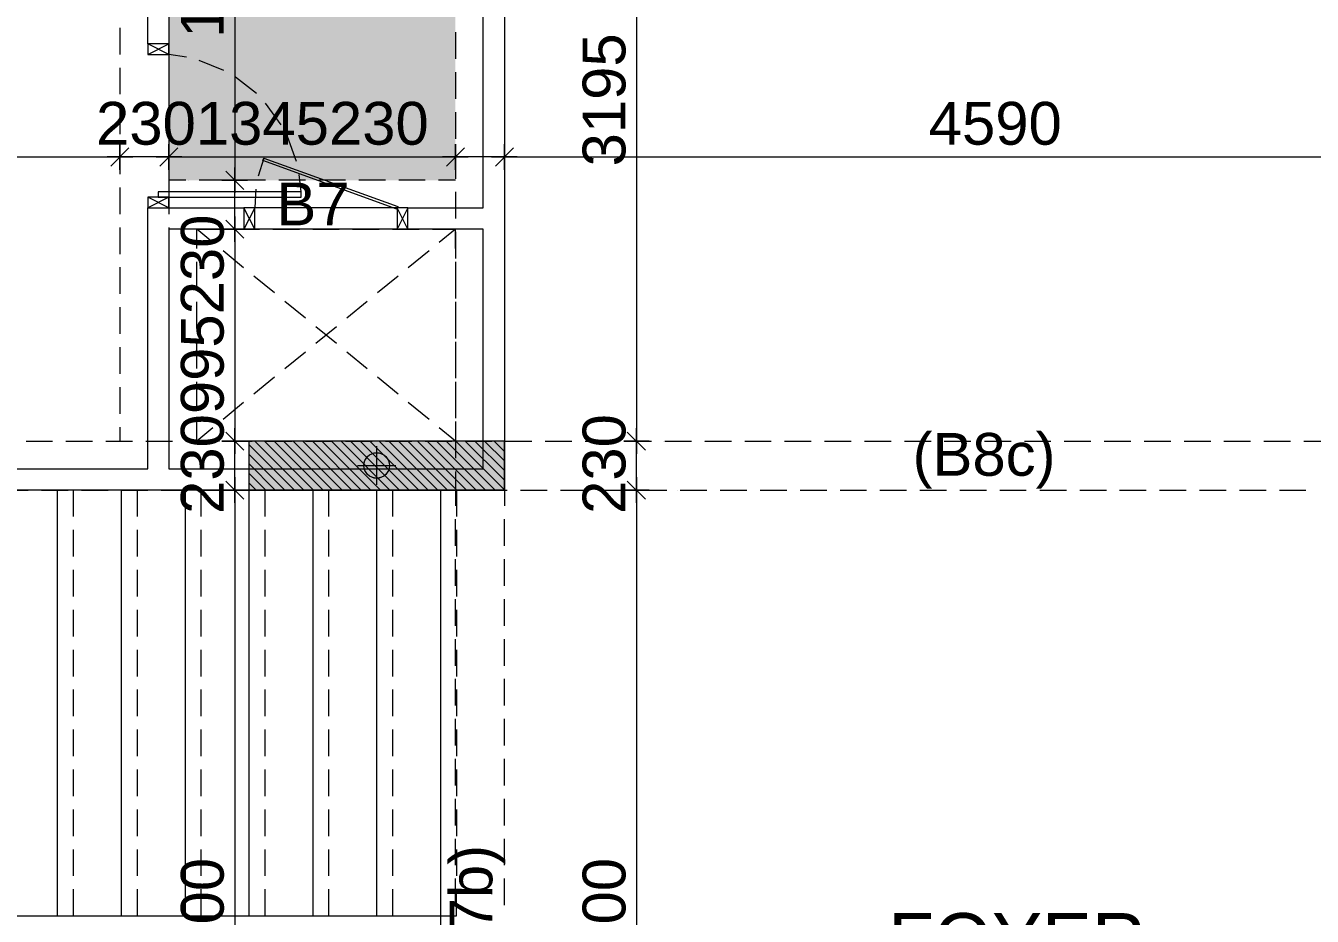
# Model space of a CAD drawing. Header units: millimetres. Extents: x -1303 to 98744, y -1303 to 90097.
# Drawn here: x 60041 to 66082, y 64031 to 68213 of the extents above; entities that cross this region are included whole.
import ezdxf

# ---------------------------------------------------------------- set-up
doc = ezdxf.new("R2010")
doc.units = ezdxf.units.MM
doc.layers.add('PDF_Geometry', color=7, linetype='Continuous')
doc.layers.add('PDF_Text', color=7, linetype='Continuous')
doc.layers.add('PDF_Solid Fills', color=192, linetype='Continuous', true_color=0xc2c0c0c0)
doc.styles.add('PDF ArialMT', font='arial.ttf')

msp = doc.modelspace()

# ---------------------------------------------------------------- linework, layer by layer
at = {"layer": 'PDF_Geometry', "color": 9, "lineweight": 0, "true_color": 0xc0c0c0}
for points in [[(61836.10532, 67257.47999), (61836.10532, 67357.3413), (62189.00838, 67357.3413), (62189.00838, 69456.99902), (60713.91564, 69456.99902), (60713.91564, 68127.4709), (60614.05433, 68127.4709), (60614.05433, 69556.8686), (62189.00838, 69556.8686), (62189.00838, 69687.19326), (62288.87382, 69687.19326), (62288.87382, 66032.04053), (55643.75391, 66032.04053), (55643.75391, 66642.22096), (55743.61934, 66642.22096), (55743.61934, 66131.90596), (60614.05433, 66131.90596), (60614.05433, 67357.3413), (61065.97572, 67357.3413)], [(60614.05433, 68077.53611), (60713.91564, 68127.4709)], [(60713.91564, 68077.53611), (60614.05433, 68127.4709)], [(60796.00803, 68065.69292), (60713.91564, 68077.53611), (60713.91564, 67407.27195), (60614.05433, 67357.3413)], [(60972.036, 68003.0637), (60856.09176, 68050.46125)], [(61124.36933, 67894.73943), (61026.19813, 67971.75322)], [(61240.31357, 67748.33183), (61167.53127, 67849.04026)], [(61312.24875, 67575.68409), (61269.93394, 67693.32257)], [(61159.06831, 67591.76702), (61132.83229, 67507.13739)], [(61334.24915, 67432.66084), (61325.78619, 67514.75324)], [(61121.83209, 67446.20241), (61116.75349, 67357.3413), (61065.97572, 67257.47999)], [(60713.91564, 67357.3413), (60614.05433, 67407.27195)], [(61836.10532, 67357.3413), (61786.17466, 67257.47999), (61116.75349, 67257.47999), (61065.97572, 67357.3413), (61065.97572, 67257.47999), (60713.91564, 67257.47999), (60713.91564, 66131.90596), (62189.00838, 66131.90596), (62189.00838, 67257.47999), (61836.10532, 67257.47999), (61786.17466, 67357.3413), (61116.75349, 67357.3413)], [(60919.56398, 67195.69789), (60844.24444, 67257.47999)], [(60844.24444, 67166.07752), (60844.24444, 67257.47999), (60951.72572, 67257.47999)], [(61013.50369, 67257.47999), (61138.75802, 67257.47999)], [(61201.38312, 67257.47999), (61326.63331, 67257.47999)], [(61389.25841, 67257.47999), (61513.66561, 67257.47999)], [(61576.2907, 67257.47999), (61701.54503, 67257.47999)], [(61764.17013, 67257.47999), (61888.5732, 67257.47999)], [(61951.20243, 67257.47999), (62058.67957, 67257.47999)], [(62058.67957, 67166.07752), (62058.67957, 67257.47999), (61983.36004, 67195.69789)], [(61064.28147, 67076.36929), (60967.80452, 67155.92444)], [(61935.1195, 67155.92444), (61837.79543, 67076.36929)], [(60844.24444, 66978.20223), (60844.24444, 67103.45242)], [(62058.67957, 67103.45242), (62058.67957, 66978.20223)], [(61209.84608, 66957.88782), (61112.52201, 67036.59585)], [(61789.55902, 67036.59585), (61693.08207, 66957.88782)], [(60844.24444, 66791.16993), (60844.24444, 66916.42012)], [(61354.56356, 66839.40634), (61258.08249, 66918.11437)], [(61644.84153, 66918.11437), (61548.36459, 66839.40634)], [(62058.67957, 66916.42012), (62058.67957, 66791.16993)], [(61500.12404, 66720.08187), (61402.79997, 66799.63289)], [(61500.12404, 66799.63289), (61402.79997, 66720.08187)], [(60844.24444, 66603.2905), (60844.24444, 66728.54483)], [(62058.67957, 66728.54483), (62058.67957, 66603.2905)], [(61354.56356, 66680.30429), (61258.08249, 66601.60039)], [(61644.84153, 66601.60039), (61548.36459, 66680.30429)], [(60844.24444, 66416.25821), (60844.24444, 66540.66541)], [(61209.84608, 66561.82282), (61112.52201, 66482.2718)], [(61789.55902, 66482.2718), (61693.08207, 66561.82282)], [(62058.67957, 66540.66541), (62058.67957, 66416.25821)], [(61064.28147, 66443.34134), (60967.80452, 66363.79032)], [(61935.1195, 66363.79032), (61837.79543, 66443.34134)], [(60951.72572, 66262.23477), (60844.24444, 66262.23477), (60844.24444, 66353.63311)], [(62058.67957, 66353.63311), (62058.67957, 66262.23477), (61951.20243, 66262.23477)], [(60919.56398, 66324.01274), (60844.24444, 66262.23477)], [(62058.67957, 66262.23477), (61983.36004, 66324.01274)], [(61138.75802, 66262.23477), (61013.50369, 66262.23477)], [(61326.63331, 66262.23477), (61201.38312, 66262.23477)], [(61513.66561, 66262.23477), (61389.25841, 66262.23477)], [(61701.54503, 66262.23477), (61576.2907, 66262.23477)], [(61888.5732, 66262.23477), (61764.17013, 66262.23477)], [(60189.21196, 66032.04053), (60189.21196, 64032.24412)], [(60263.68438, 66032.04053), (60263.68438, 65907.63746)], [(60488.80001, 66032.04053), (60488.80001, 64032.24412)], [(60564.11955, 66032.04053), (60564.11955, 65907.63746)], [(60789.23518, 66032.04053), (60789.23518, 64032.24412)], [(60863.71173, 66032.04053), (60863.71173, 65907.63746)], [(61088.82324, 66032.04053), (61088.82324, 64032.24412)], [(61164.1469, 66032.04053), (61164.1469, 65907.63746)], [(61389.25841, 66032.04053), (61389.25841, 64032.24412)], [(61463.73496, 66032.04053), (61463.73496, 65907.63746)], [(61688.85059, 66032.04053), (61688.85059, 64032.24412)], [(61764.17013, 66032.04053), (61764.17013, 65907.63746)], [(61988.43864, 66032.04053), (61988.43864, 64032.24412), (62063.75818, 64032.24412), (62063.75818, 64157.4943)], [(62063.75818, 66032.04053), (62063.75818, 65907.63746)], [(60263.68438, 65845.00823), (60263.68438, 65719.75803)], [(60564.11955, 65845.00823), (60564.11955, 65719.75803)], [(60863.71173, 65845.00823), (60863.71173, 65719.75803)], [(61164.1469, 65845.00823), (61164.1469, 65719.75803)], [(61463.73496, 65845.00823), (61463.73496, 65719.75803)], [(61764.17013, 65845.00823), (61764.17013, 65719.75803)], [(62063.75818, 65845.00823), (62063.75818, 65719.75803)], [(60263.68438, 65657.13294), (60263.68438, 65531.87861)], [(60564.11955, 65657.13294), (60564.11955, 65531.87861)], [(60863.71173, 65657.13294), (60863.71173, 65531.87861)], [(61164.1469, 65657.13294), (61164.1469, 65531.87861)], [(61463.73496, 65657.13294), (61463.73496, 65531.87861)], [(61764.17013, 65657.13294), (61764.17013, 65531.87861)], [(62063.75818, 65657.13294), (62063.75818, 65531.87861)], [(60263.68438, 65470.10064), (60263.68438, 65344.85044)], [(60564.11955, 65470.10064), (60564.11955, 65344.85044)], [(60863.71173, 65470.10064), (60863.71173, 65344.85044)], [(61164.1469, 65470.10064), (61164.1469, 65344.85044)], [(61463.73496, 65470.10064), (61463.73496, 65344.85044)], [(61764.17013, 65470.10064), (61764.17013, 65344.85044)], [(62063.75818, 65470.10064), (62063.75818, 65344.85044)], [(60263.68438, 65282.22122), (60263.68438, 65156.97102)], [(60564.11955, 65282.22122), (60564.11955, 65156.97102)], [(60863.71173, 65282.22122), (60863.71173, 65156.97102)], [(61164.1469, 65282.22122), (61164.1469, 65156.97102)], [(61463.73496, 65282.22122), (61463.73496, 65156.97102)], [(61764.17013, 65282.22122), (61764.17013, 65156.97102)], [(62063.75818, 65282.22122), (62063.75818, 65156.97102)], [(60263.68438, 65095.19304), (60263.68438, 64969.93872)], [(60564.11955, 65095.19304), (60564.11955, 64969.93872)], [(60863.71173, 65095.19304), (60863.71173, 64969.93872)], [(61164.1469, 65095.19304), (61164.1469, 64969.93872)], [(61463.73496, 65095.19304), (61463.73496, 64969.93872)], [(61764.17013, 65095.19304), (61764.17013, 64969.93872)], [(62063.75818, 65095.19304), (62063.75818, 64969.93872)], [(60263.68438, 64907.31362), (60263.68438, 64782.06343)], [(60564.11955, 64907.31362), (60564.11955, 64782.06343)], [(60863.71173, 64907.31362), (60863.71173, 64782.06343)], [(61164.1469, 64907.31362), (61164.1469, 64782.06343)], [(61463.73496, 64907.31362), (61463.73496, 64782.06343)], [(61764.17013, 64907.31362), (61764.17013, 64782.06343)], [(62063.75818, 64907.31362), (62063.75818, 64782.06343)], [(60263.68438, 64719.4342), (60263.68438, 64595.03113)], [(60564.11955, 64719.4342), (60564.11955, 64595.03113)], [(60863.71173, 64719.4342), (60863.71173, 64595.03113)], [(61164.1469, 64719.4342), (61164.1469, 64595.03113)], [(61463.73496, 64719.4342), (61463.73496, 64595.03113)], [(61764.17013, 64719.4342), (61764.17013, 64595.03113)], [(62063.75818, 64719.4342), (62063.75818, 64595.03113)], [(60263.68438, 64532.40603), (60263.68438, 64407.1517)], [(60564.11955, 64532.40603), (60564.11955, 64407.1517)], [(60863.71173, 64532.40603), (60863.71173, 64407.1517)], [(61164.1469, 64532.40603), (61164.1469, 64407.1517)], [(61463.73496, 64532.40603), (61463.73496, 64407.1517)], [(61764.17013, 64532.40603), (61764.17013, 64407.1517)], [(62063.75818, 64532.40603), (62063.75818, 64407.1517)], [(60263.68438, 64344.52661), (60263.68438, 64220.11941)], [(60564.11955, 64344.52661), (60564.11955, 64220.11941)], [(60863.71173, 64344.52661), (60863.71173, 64220.11941)], [(61164.1469, 64344.52661), (61164.1469, 64220.11941)], [(61463.73496, 64344.52661), (61463.73496, 64220.11941)], [(61764.17013, 64344.52661), (61764.17013, 64220.11941)], [(62063.75818, 64344.52661), (62063.75818, 64220.11941)], [(60263.68438, 64157.4943), (60263.68438, 64032.24412)], [(60564.11955, 64157.4943), (60564.11955, 64032.24412)], [(60863.71173, 64157.4943), (60863.71173, 64032.24412)], [(61164.1469, 64157.4943), (61164.1469, 64032.24412)], [(61463.73496, 64157.4943), (61463.73496, 64032.24412)], [(61764.17013, 64157.4943), (61764.17013, 64032.24412)]]:
    msp.add_lwpolyline(points, dxfattribs=at)
at = {"layer": 'PDF_Geometry', "color": 122, "lineweight": 0, "true_color": 0x00b88a}
for points in [[(61022.81378, 69417.22971), (61022.81378, 69437.53586), (61022.81378, 67507.13739), (61022.81378, 67527.44768)], [(62909.20732, 69417.22971), (62909.20732, 69437.53586), (62909.20732, 66282.54505), (62909.20732, 66302.00821)], [(55913.72159, 67596.84149), (55894.25843, 67596.84149), (60464.25825, 67596.84149), (60443.94796, 67596.84149)], [(60713.91564, 67596.84149), (60483.72141, 67596.84149)], [(60753.69322, 67596.84149), (60734.22592, 67596.84149), (62039.21642, 67596.84149), (62018.90613, 67596.84149)], [(62288.87382, 67596.84149), (62058.67957, 67596.84149)], [(62328.64726, 67596.84149), (62309.1841, 67596.84149), (66858.87363, 67596.84149), (66838.56334, 67596.84149)], [(61022.81378, 67257.47999), (61022.81378, 67487.6701)], [(61022.81378, 67217.70242), (61022.81378, 67237.16558), (61022.81378, 66282.54505), (61022.81378, 66302.00821)], [(61022.81378, 66032.04053), (61022.81378, 66262.23477)], [(62909.20732, 66032.04053), (62909.20732, 66262.23477)], [(61022.81378, 65992.26708), (61022.81378, 66012.57737), (61022.81378, 61952.04542), (61022.81378, 61972.35983)], [(62909.20732, 65992.26708), (62909.20732, 66012.57737), (62909.20732, 61952.04542), (62909.20732, 61972.35983)]]:
    msp.add_lwpolyline(points, dxfattribs=at)
at = {"layer": 'PDF_Geometry', "color": 157, "lineweight": 0, "true_color": 0x3f5f7f}
for points in [[(60483.72141, 68203.63756), (60483.72141, 68078.38737)], [(60713.91564, 68203.63756), (60713.91564, 68078.38737)], [(62058.67957, 68182.48016), (62058.67957, 68057.22996)], [(62288.87382, 68182.48016), (62288.87382, 68057.22996)], [(60483.72141, 68015.75814), (60483.72141, 67891.35507)], [(60713.91564, 68015.75814), (60713.91564, 67891.35507)], [(62058.67957, 67994.60074), (62058.67957, 67870.19767)], [(62288.87382, 67994.60074), (62288.87382, 67870.19767)], [(60483.72141, 67828.72997), (60483.72141, 67703.47564)], [(60713.91564, 67828.72997), (60713.91564, 67703.47564)], [(62058.67957, 67807.57256), (62058.67957, 67682.31824)], [(62288.87382, 67807.57256), (62288.87382, 67682.31824)], [(60483.72141, 67640.85055), (60483.72141, 67516.44335)], [(60713.91564, 67640.85055), (60713.91564, 67516.44335)], [(62058.67957, 67619.69314), (62058.67957, 67494.44295)], [(62288.87382, 67619.69314), (62288.87382, 67494.44295)], [(60792.61954, 67487.6701), (60713.91564, 67487.6701)], [(60980.49897, 67487.6701), (60855.24877, 67487.6701)], [(61167.53127, 67487.6701), (61042.27694, 67487.6701)], [(61355.40656, 67487.6701), (61230.15636, 67487.6701)], [(61542.43885, 67487.6701), (61417.18867, 67487.6701)], [(61730.31828, 67487.6701), (61605.06396, 67487.6701)], [(61917.35058, 67487.6701), (61792.94338, 67487.6701)], [(62058.67957, 67487.6701), (61979.97568, 67487.6701)], [(60483.72141, 67453.81825), (60483.72141, 67328.56806)], [(60713.91564, 67453.81825), (60713.91564, 67328.56806)], [(62058.67957, 67432.66084), (62058.67957, 67307.41065)], [(62288.87382, 67432.66084), (62288.87382, 67307.41065)], [(60483.72141, 67265.94296), (60483.72141, 67140.68863)], [(60713.91564, 67265.94296), (60713.91564, 67140.68863)], [(60792.61954, 67257.47999), (60713.91564, 67257.47999)], [(60980.49897, 67257.47999), (60855.24877, 67257.47999)], [(61167.53127, 67257.47999), (61042.27694, 67257.47999)], [(61355.40656, 67257.47999), (61230.15636, 67257.47999)], [(61542.43885, 67257.47999), (61417.18867, 67257.47999)], [(61730.31828, 67257.47999), (61605.06396, 67257.47999)], [(61917.35058, 67257.47999), (61792.94338, 67257.47999)], [(62058.67957, 67257.47999), (61979.97568, 67257.47999)], [(62058.67957, 67244.78555), (62058.67957, 67119.53122)], [(62288.87382, 67244.78555), (62288.87382, 67119.53122)], [(60483.72141, 67078.91066), (60483.72141, 66953.65633)], [(60713.91564, 67078.91066), (60713.91564, 66953.65633)], [(62058.67957, 67056.90613), (62058.67957, 66932.49893)], [(62288.87382, 67056.90613), (62288.87382, 66932.49893)], [(60483.72141, 66891.03123), (60483.72141, 66765.78104)], [(60713.91564, 66891.03123), (60713.91564, 66765.78104)], [(62058.67957, 66869.87383), (62058.67957, 66744.62364)], [(62288.87382, 66869.87383), (62288.87382, 66744.62364)], [(60483.72141, 66703.15594), (60483.72141, 66578.74874)], [(60713.91564, 66703.15594), (60713.91564, 66578.74874)], [(62058.67957, 66681.99854), (62058.67957, 66557.59133)], [(62288.87382, 66681.99854), (62288.87382, 66557.59133)], [(60483.72141, 66516.12365), (60483.72141, 66390.86932)], [(60713.91564, 66516.12365), (60713.91564, 66390.86932)], [(62058.67957, 66494.96624), (62058.67957, 66369.71191)], [(62288.87382, 66494.96624), (62288.87382, 66369.71191)], [(60483.72141, 66328.24422), (60483.72141, 66262.23477)], [(60713.91564, 66328.24422), (60713.91564, 66262.23477)], [(62058.67957, 66307.08681), (62058.67957, 66182.68374)], [(62288.87382, 66307.08681), (62288.87382, 66182.68374)], [(60042.80436, 66262.23477), (60167.20743, 66262.23477)], [(60229.83253, 66262.23477), (60355.08686, 66262.23477)], [(60417.71195, 66262.23477), (60542.96215, 66262.23477)], [(60604.74425, 66262.23477), (60729.99444, 66262.23477)], [(60792.61954, 66262.23477), (60917.87387, 66262.23477)], [(60980.49897, 66262.23477), (61104.90617, 66262.23477)], [(61167.53127, 66262.23477), (61292.78146, 66262.23477)], [(61355.40656, 66262.23477), (61479.81376, 66262.23477)], [(61542.43885, 66262.23477), (61667.69318, 66262.23477)], [(61730.31828, 66262.23477), (61854.72135, 66262.23477)], [(61917.35058, 66262.23477), (62042.60077, 66262.23477)], [(62105.22587, 66262.23477), (62230.48019, 66262.23477)], [(62292.25817, 66262.23477), (62417.50837, 66262.23477)], [(62480.13759, 66262.23477), (62605.38779, 66262.23477)], [(62668.01288, 66262.23477), (62792.42009, 66262.23477)], [(62855.04519, 66262.23477), (62980.29538, 66262.23477)], [(63042.92461, 66262.23477), (63167.32768, 66262.23477)], [(63229.95278, 66262.23477), (63355.20711, 66262.23477)], [(63417.8322, 66262.23477), (63542.2394, 66262.23477)], [(63604.8645, 66262.23477), (63730.11469, 66262.23477)], [(63792.73979, 66262.23477), (63917.99412, 66262.23477)], [(63979.77209, 66262.23477), (64105.02642, 66262.23477)], [(64167.65152, 66262.23477), (64292.90171, 66262.23477)], [(64354.68381, 66262.23477), (64479.93401, 66262.23477)], [(64542.5591, 66262.23477), (64667.81343, 66262.23477)], [(64730.43853, 66262.23477), (64854.8416, 66262.23477)], [(64917.47083, 66262.23477), (65042.72102, 66262.23477)], [(65105.34612, 66262.23477), (65229.75333, 66262.23477)], [(65292.37842, 66262.23477), (65417.62862, 66262.23477)], [(65480.25784, 66262.23477), (65605.50804, 66262.23477)], [(65667.28602, 66262.23477), (65792.54034, 66262.23477)], [(65855.16544, 66262.23477), (65980.41563, 66262.23477)], [(66042.19774, 66262.23477), (66167.44793, 66262.23477)], [(62058.67957, 66120.05452), (62058.67957, 66032.04053), (62058.67957, 65957.56811)], [(62288.87382, 66120.05452), (62288.87382, 66032.04053), (62288.87382, 65957.56811)], [(59927.70724, 66032.04053), (60052.95743, 66032.04053)], [(60114.73954, 66032.04053), (60239.98974, 66032.04053)], [(60302.61483, 66032.04053), (60427.86916, 66032.04053)], [(60490.49426, 66032.04053), (60614.89733, 66032.04053)], [(60677.52655, 66032.04053), (60802.77675, 66032.04053)], [(60865.40184, 66032.04053), (60989.80905, 66032.04053)], [(61052.43415, 66032.04053), (61177.68434, 66032.04053)], [(61240.31357, 66032.04053), (61364.71664, 66032.04053)], [(61427.34174, 66032.04053), (61552.59607, 66032.04053)], [(61615.22116, 66032.04053), (61740.47136, 66032.04053)], [(61802.25347, 66032.04053), (61927.50365, 66032.04053)], [(61990.12876, 66032.04053), (62115.38308, 66032.04053)], [(62178.00818, 66032.04053), (62302.41538, 66032.04053)], [(62365.04048, 66032.04053), (62490.29067, 66032.04053)], [(62552.91577, 66032.04053), (62677.32297, 66032.04053)], [(62739.94807, 66032.04053), (62865.20239, 66032.04053)], [(62927.82749, 66032.04053), (63052.23057, 66032.04053)], [(63114.85979, 66032.04053), (63240.10999, 66032.04053)], [(63302.73508, 66032.04053), (63427.98941, 66032.04053)], [(63489.76738, 66032.04053), (63615.01758, 66032.04053)], [(63677.6468, 66032.04053), (63802.897, 66032.04053)], [(63865.52209, 66032.04053), (63989.9293, 66032.04053)], [(64052.5544, 66032.04053), (64177.80459, 66032.04053)], [(64240.43382, 66032.04053), (64364.83689, 66032.04053)], [(64427.46199, 66032.04053), (64552.71632, 66032.04053)], [(64615.34141, 66032.04053), (64739.74861, 66032.04053)], [(64802.37372, 66032.04053), (64927.6239, 66032.04053)], [(64990.24901, 66032.04053), (65115.50333, 66032.04053)], [(65177.2813, 66032.04053), (65302.53563, 66032.04053)], [(65365.16073, 66032.04053), (65490.41092, 66032.04053)], [(65552.19302, 66032.04053), (65677.44322, 66032.04053)], [(65740.06832, 66032.04053), (65865.32264, 66032.04053)], [(65927.94774, 66032.04053), (66052.35082, 66032.04053)], [(62058.67957, 65769.68868), (62058.67957, 65894.94301)], [(62288.87382, 65769.68868), (62288.87382, 65894.94301)], [(62058.67957, 65582.65639), (62058.67957, 65707.06359)], [(62288.87382, 65582.65639), (62288.87382, 65707.06359)], [(62058.67957, 65394.7811), (62058.67957, 65520.03129)], [(62288.87382, 65394.7811), (62288.87382, 65520.03129)], [(62058.67957, 65206.90167), (62058.67957, 65332.156)], [(62288.87382, 65206.90167), (62288.87382, 65332.156)], [(62058.67957, 65019.86938), (62058.67957, 65145.1237)], [(62288.87382, 65019.86938), (62288.87382, 65145.1237)], [(62058.67957, 64831.99408), (62058.67957, 64957.24427)], [(62288.87382, 64831.99408), (62288.87382, 64957.24427)], [(62058.67957, 64644.96178), (62058.67957, 64769.36898)], [(62288.87382, 64644.96178), (62288.87382, 64769.36898)], [(62058.67957, 64457.08236), (62058.67957, 64582.33669)], [(62288.87382, 64457.08236), (62288.87382, 64582.33669)], [(62058.67957, 64270.05419), (62058.67957, 64394.45726)], [(62288.87382, 64270.05419), (62288.87382, 64394.45726)], [(62058.67957, 64082.17477), (62058.67957, 64207.42496)], [(62288.87382, 64082.17477), (62288.87382, 64207.42496)]]:
    msp.add_lwpolyline(points, dxfattribs=at)
at = {"layer": 'PDF_Geometry', "color": 9, "lineweight": 0, "true_color": 0xc0c0c0}
for points in [[(60614.05433, 68077.53611), (60713.91729, 68077.53611), (60713.91729, 68127.46759), (60614.05433, 68127.46759)], [(61784.48041, 67351.41558), (61154.83682, 67580.76269), (61159.06831, 67591.76702), (61788.7119, 67363.26703)], [(60663.98499, 67407.27195), (61334.25161, 67407.27195), (61334.25161, 67432.66084), (60663.98499, 67432.66084)], [(60614.05433, 67357.3413), (60713.91729, 67357.3413), (60713.91729, 67407.27278), (60614.05433, 67407.27278)], [(61065.97572, 67257.47999), (61116.75349, 67257.47999), (61116.75349, 67357.34295), (61065.97572, 67357.34295)], [(61786.17466, 67257.47999), (61836.10614, 67257.47999), (61836.10614, 67357.34295), (61786.17466, 67357.34295)], [(59589.18874, 64032.24412), (61988.43864, 64032.24412), (61988.43864, 63932.37868), (59589.18874, 63932.37868)]]:
    msp.add_lwpolyline(points, close=True, dxfattribs=at)
at = {"layer": 'PDF_Geometry', "color": 122, "lineweight": 0, "true_color": 0x00b88a}
for points in [[(60526.03622, 67639.15631), (60441.4066, 67553.68369)], [(60483.72141, 67536.75776), (60483.72141, 67656.92935)], [(60671.60083, 67553.68369), (60756.23046, 67639.15631)], [(60713.91564, 67656.92935), (60713.91564, 67536.75776)], [(62100.99439, 67639.15631), (62016.36476, 67553.68369)], [(62058.67957, 67536.75776), (62058.67957, 67656.92935)], [(62246.559, 67553.68369), (62331.18863, 67639.15631)], [(62288.87382, 67656.92935), (62288.87382, 67536.75776)], [(60543.80926, 67596.84149), (60423.63767, 67596.84149)], [(60653.82778, 67596.84149), (60774.00351, 67596.84149)], [(61022.81378, 67427.58224), (61022.81378, 67546.91084)], [(62118.76744, 67596.84149), (61998.59172, 67596.84149)], [(62228.78595, 67596.84149), (62348.96167, 67596.84149)], [(60962.72591, 67487.6701), (61082.90164, 67487.6701)], [(61065.12859, 67444.50817), (60980.49897, 67529.98491)], [(60980.49897, 67299.79481), (61065.12859, 67215.16518)], [(61022.81378, 67317.56373), (61022.81378, 67197.39214)], [(61082.90164, 67257.47999), (60962.72591, 67257.47999)], [(61065.12859, 66219.91995), (60980.49897, 66304.54958)], [(61022.81378, 66202.1469), (61022.81378, 66322.32262)], [(62951.52213, 66219.91995), (62866.04539, 66304.54958)], [(62909.20732, 66202.1469), (62909.20732, 66322.32262)], [(60962.72591, 66262.23477), (61082.90164, 66262.23477)], [(62849.11946, 66262.23477), (62968.44806, 66262.23477)], [(61022.81378, 66092.12839), (61022.81378, 65971.95267)], [(62909.20732, 66092.12839), (62909.20732, 65971.95267)], [(61082.90164, 66032.04053), (60962.72591, 66032.04053)], [(60980.49897, 66074.35534), (61065.12859, 65989.72571)], [(62968.44806, 66032.04053), (62849.11946, 66032.04053)], [(62866.04539, 66074.35534), (62951.52213, 65989.72571)]]:
    msp.add_lwpolyline(points, close=True, dxfattribs=at)
at = {"layer": 'PDF_Geometry', "lineweight": 0}
for points in [[(60483.72141, 67596.84149), (60483.72141, 67605.30446)], [(60713.91564, 67596.84149), (60713.91564, 67605.30446)], [(62058.67957, 67596.84149), (62058.67957, 67605.30446)]]:
    msp.add_lwpolyline(points, close=True, dxfattribs=at)
for points in [[(62288.87382, 67596.84149), (62288.87382, 67596.84149)], [(62288.87382, 67596.84149), (62288.87382, 67596.84149)], [(60713.91564, 67487.6701), (60713.91564, 67487.6701)], [(60713.91564, 67487.6701), (60713.91564, 67487.6701)], [(60805.31399, 67487.6701), (60805.31399, 67487.6701)], [(60805.31399, 67487.6701), (60805.31399, 67487.6701)], [(60867.94321, 67487.6701), (60867.94321, 67487.6701)], [(60867.94321, 67487.6701), (60867.94321, 67487.6701)], [(60930.56832, 67487.6701), (60930.56832, 67487.6701)], [(60930.56832, 67487.6701), (60930.56832, 67487.6701)], [(61022.81378, 67487.6701), (61022.81378, 67487.6701)], [(61022.81378, 67487.6701), (61022.81378, 67487.6701)], [(60713.91564, 67257.47999), (60713.91564, 67257.47999)], [(60713.91564, 67257.47999), (60713.91564, 67257.47999)], [(60805.31399, 67257.47999), (60805.31399, 67257.47999)], [(60805.31399, 67257.47999), (60805.31399, 67257.47999)], [(60867.94321, 67257.47999), (60867.94321, 67257.47999)], [(60867.94321, 67257.47999), (60867.94321, 67257.47999)], [(60930.56832, 67257.47999), (60930.56832, 67257.47999)], [(60930.56832, 67257.47999), (60930.56832, 67257.47999)], [(61022.81378, 67257.47999), (61022.81378, 67257.47999)], [(61022.81378, 67257.47999), (61022.81378, 67257.47999)], [(60713.91564, 66262.23477), (60713.91564, 66262.23477)], [(60713.91564, 66262.23477), (60713.91564, 66262.23477)], [(60805.31399, 66262.23477), (60805.31399, 66262.23477)], [(60805.31399, 66262.23477), (60805.31399, 66262.23477)], [(60867.94321, 66262.23477), (60867.94321, 66262.23477)], [(60867.94321, 66262.23477), (60867.94321, 66262.23477)], [(60930.56832, 66262.23477), (60930.56832, 66262.23477)], [(60930.56832, 66262.23477), (60930.56832, 66262.23477)], [(61022.81378, 66262.23477), (61022.81378, 66262.23477)], [(61022.81378, 66262.23477), (61022.81378, 66262.23477)], [(61088.82324, 66246.15596), (61302.93867, 66032.04053)], [(61117.60061, 66262.23477), (61347.79071, 66032.04053)], [(61162.45266, 66262.23477), (61392.6469, 66032.04053)], [(61207.30471, 66262.23477), (61437.49895, 66032.04053)], [(61252.16089, 66262.23477), (61482.351, 66032.04053)], [(61297.01294, 66262.23477), (61527.20718, 66032.04053)], [(61341.86912, 66262.23477), (61572.05922, 66032.04053)], [(61387.5683, 66262.23477), (61616.9154, 66032.04053)], [(61432.42034, 66262.23477), (61661.76746, 66032.04053)], [(61477.27652, 66262.23477), (61706.61951, 66032.04053)], [(61522.12857, 66262.23477), (61751.47569, 66032.04053)], [(61566.98062, 66262.23477), (61797.17486, 66032.04053)], [(61611.83681, 66262.23477), (61842.02691, 66032.04053)], [(61656.68885, 66262.23477), (61886.88309, 66032.04053)], [(61701.54503, 66262.23477), (61931.73513, 66032.04053)], [(61746.39708, 66262.23477), (61976.59132, 66032.04053)], [(61791.24913, 66262.23477), (62021.44337, 66032.04053)], [(61836.10532, 66262.23477), (62066.29542, 66032.04053)], [(61880.95736, 66262.23477), (62111.1516, 66032.04053)], [(61925.81354, 66262.23477), (62156.00364, 66032.04053)], [(61970.66559, 66262.23477), (62200.85983, 66032.04053)], [(62015.51764, 66262.23477), (62245.71188, 66032.04053)], [(62060.37383, 66262.23477), (62288.87382, 66033.73478)], [(62105.22587, 66262.23477), (62288.87382, 66079.43395)], [(62150.08205, 66262.23477), (62288.87382, 66124.286)], [(62195.78123, 66262.23477), (62288.87382, 66169.14218)], [(62240.63327, 66262.23477), (62288.87382, 66213.99422)], [(62285.48945, 66262.23477), (62285.48945, 66262.23477)], [(62909.20732, 66262.23477), (62909.20732, 66262.23477)], [(62909.20732, 66262.23477), (62909.20732, 66262.23477)], [(62975.22091, 66262.23477), (62975.22091, 66262.23477)], [(62975.22091, 66262.23477), (62975.22091, 66262.23477)], [(63037.84601, 66262.23477), (63037.84601, 66262.23477)], [(63037.84601, 66262.23477), (63037.84601, 66262.23477)], [(63100.4711, 66262.23477), (63100.4711, 66262.23477)], [(63100.4711, 66262.23477), (63100.4711, 66262.23477)], [(63162.24908, 66262.23477), (63162.24908, 66262.23477)], [(63162.24908, 66262.23477), (63162.24908, 66262.23477)], [(63229.10978, 66262.23477), (63229.10978, 66262.23477)], [(63229.10978, 66262.23477), (63229.10978, 66262.23477)], [(61088.82324, 66201.29978), (61258.08249, 66032.04053)], [(61088.82324, 66156.44774), (61213.23044, 66032.04053)], [(61088.82324, 66111.59155), (61168.37839, 66032.04053)], [(60713.91564, 66032.04053), (60713.91564, 66032.04053)], [(60713.91564, 66032.04053), (60713.91564, 66032.04053)], [(60805.31399, 66032.04053), (60805.31399, 66032.04053)], [(60805.31399, 66032.04053), (60805.31399, 66032.04053)], [(60867.94321, 66032.04053), (60867.94321, 66032.04053)], [(60867.94321, 66032.04053), (60867.94321, 66032.04053)], [(60930.56832, 66032.04053), (60930.56832, 66032.04053)], [(60930.56832, 66032.04053), (60930.56832, 66032.04053)], [(61022.81378, 66032.04053), (61022.81378, 66032.04053)], [(61022.81378, 66032.04053), (61022.81378, 66032.04053)], [(61088.82324, 66066.7395), (61123.5222, 66032.04053)], [(62909.20732, 66032.04053), (62909.20732, 66032.04053)], [(62909.20732, 66032.04053), (62909.20732, 66032.04053)], [(62975.22091, 66032.04053), (62975.22091, 66032.04053)], [(62975.22091, 66032.04053), (62975.22091, 66032.04053)], [(63037.84601, 66032.04053), (63037.84601, 66032.04053)], [(63037.84601, 66032.04053), (63037.84601, 66032.04053)], [(63100.4711, 66032.04053), (63100.4711, 66032.04053)], [(63100.4711, 66032.04053), (63100.4711, 66032.04053)], [(63162.24908, 66032.04053), (63162.24908, 66032.04053)], [(63162.24908, 66032.04053), (63162.24908, 66032.04053)], [(63229.10978, 66032.04053), (63229.10978, 66032.04053)], [(63229.10978, 66032.04053), (63229.10978, 66032.04053)]]:
    msp.add_lwpolyline(points, dxfattribs=at)
at = {"layer": 'PDF_Geometry', "color": 5, "lineweight": 0}
msp.add_lwpolyline([(61088.82324, 66032.04053), (62288.87136, 66032.04053), (62288.87136, 66262.23312), (61088.82324, 66262.23312)], close=True, dxfattribs=at)
msp.add_lwpolyline([(61088.82324, 66032.04053), (62288.87136, 66032.04053), (62288.87136, 66262.23312), (61088.82324, 66262.23312)], close=True, dxfattribs=at)
at = {"layer": 'PDF_Geometry', "color": 20, "lineweight": 0, "true_color": 0xff4405}
for points in [[(61688.85059, 66237.693), (61688.85059, 66057.42941)], [(61599.14236, 66147.13765), (61778.55469, 66147.13765)]]:
    msp.add_lwpolyline(points, dxfattribs=at)
msp.add_circle((61689.28272, 66147.72267), 60.01172, dxfattribs=at)
at = {"layer": 'PDF_Geometry', "color": 7, "lineweight": 0, "true_color": 0xffffff}
msp.add_circle((61689.28132, 66147.72346), 60.01032, dxfattribs=at)
at = {"layer": 'PDF_Solid Fills', "color": 43, "lineweight": 0, "true_color": 0x00007f}
msp.add_solid([(60714.25449, 67487.6701), (60714.25449, 69457.67673), (62059.27463, 67487.6701), (62059.27463, 69457.67673)], dxfattribs=at)
at = {"layer": 'PDF_Solid Fills', "lineweight": 0}
msp.add_solid([(61089.24886, 66032.71822), (61089.24886, 66262.74304), (62289.29531, 66032.71822), (62289.29531, 66262.74304)], dxfattribs=at)

# ---------------------------------------------------------------- texts
at = {"layer": 'PDF_Text', "char_height": 201.084641, "attachment_point": 4, "rotation": 90, "style": 'PDF ArialMT'}
for s, insert in [('1970', (60871.82566, 68156.63498)), ('3195', (62758.17526, 67552.31229)), ('230995230', (60871.82566, 65920.24329)), ('230', (62758.17526, 65920.24329)), ('4100', (60871.82566, 63679.85689)), ('4100', (62758.17526, 63679.85689))]:
    msp.add_mtext(s, dxfattribs=dict(at, insert=insert))
at = {"layer": 'PDF_Text', "char_height": 201.084641, "attachment_point": 4, "style": 'PDF ArialMT'}
for s, insert in [('2301345230', (60371.58321, 67753.38944)), ('4590', (64281.44611, 67753.38944))]:
    msp.add_mtext(s, dxfattribs=dict(at, insert=insert))
at = {"layer": 'PDF_Text', "color": 6, "char_height": 201.084641, "attachment_point": 4, "style": 'PDF ArialMT'}
for s, insert in [('B7', (61218.48643, 67376.21509)), ('(B8c)', (64205.71852, 66169.64672))]:
    msp.add_mtext(s, dxfattribs=dict(at, insert=insert))
at = {"layer": 'PDF_Text', "color": 6, "insert": (62162.16487, 63522.58612), "char_height": 201.084641, "attachment_point": 4, "rotation": 90, "style": 'PDF ArialMT'}
msp.add_mtext('(B17b)', dxfattribs=at)
at = {"layer": 'PDF_Text', "color": 9, "true_color": 0xc0c0c0, "insert": (64091.55893, 63918.05528), "char_height": 251.355414, "attachment_point": 4, "style": 'PDF ArialMT'}
msp.add_mtext('FOYER', dxfattribs=at)

doc.saveas('drawing.dxf')
